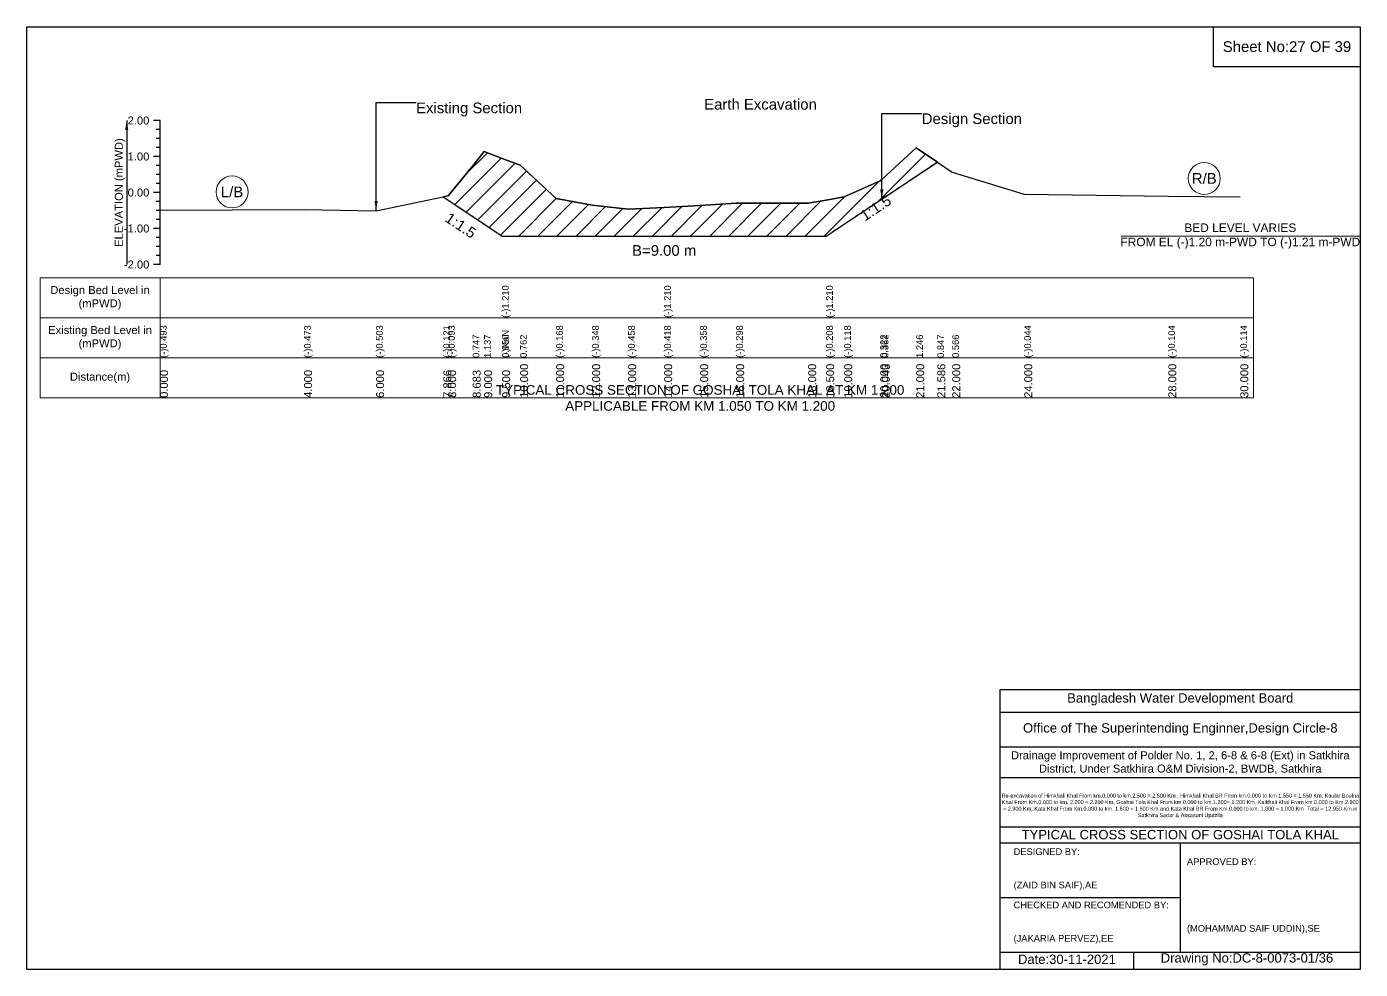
# Model space of a CAD drawing. Header units: inches. Extents: x 93000 to 486000, y -4242 to 0.
# Drawn here: x 360000 to 366000, y -4242 to 0 of the extents above; entities that cross this region are included whole.
import ezdxf

# ---------------------------------------------------------------- set-up
doc = ezdxf.new("R2010")
doc.units = ezdxf.units.IN
doc.header["$LTSCALE"] = 7
doc.header["$MEASUREMENT"] = 0
doc.linetypes.add('DASHED', pattern=[0.75, 0.5, -0.25])
for name, color, linetype, lineweight in [('Cross section Data Border', 7, 'Continuous', 9), ('Cross Section Labels', 7, 'Continuous', 9), ('Design_Bed_Level for Xsection', 7, 'DASHED', 25), ('Existing_Bed_Level for Xsection', 7, 'Continuous', 25), ('Long Section Labels', 7, 'Continuous', 9)]:
    doc.layers.add(name, color=color, linetype=linetype, lineweight=lineweight)
doc.styles.get("Standard").update_dxf_attribs({"font": 'arial.ttf'})
doc.dimstyles.get("Standard").update_dxf_attribs({"dimtxt": 0.18, "dimasz": 0.18, "dimexe": 0.18, "dimexo": 0.0625, "dimgap": 0.09, "dimtad": 0, "dimtih": 1, "dimtoh": 1, "dimdec": 4, "dimzin": 0, "dimdsep": 46, "dimtxsty": 'Standard', "dimcen": 0.09, "dimadec": 0, "dimazin": 0, "dimtfac": 1, "dimtdec": 4, "dimtofl": 0, "dimtmove": 0, "dimatfit": 3, "dimfxl": 1, "dimtolj": 1, "dimtzin": 0, "dimarcsym": 0})

msp = doc.modelspace()

# ---------------------------------------------------------------- hatches: boundary and pattern name
at = {"layer": 'Existing_Bed_Level for Xsection'}
h = msp.add_hatch(dxfattribs=at)
h.set_pattern_fill('ANSI31', color=256, scale=486, style=0)
h.paths.add_polyline_path([(361874.3, -766), (361896, -780.5), (362006.6, -854.3), (362058, -888.5), (362139, -942.5), (362220, -942.5), (362382, -942.5), (362544, -942.5), (362706, -942.5), (362868, -942.5), (363030, -942.5), (363192, -942.5), (363516, -942.5), (363597, -942.5), (363678, -888.5), (363840, -780.5), (363847, -775.9), (364002, -672.5), (364097, -609.2), (364002, -544.7), (363847, -687.9), (363840, -694.3), (363678, -765.6), (363597, -780.2), (363516, -794.8), (363192, -794.8), (363030, -804.5), (362868, -814.2), (362706, -820.7), (362544, -802.9), (362382, -773.7), (362220, -623.1), (362139, -592.7), (362058, -562.3), (362006.6, -625.5), (361896, -761.6)])

# ---------------------------------------------------------------- linework, layer by layer
for points in [[(360000, 0), (366000, 0), (366000, -4242), (360000, -4242)], [(365340, 0), (366000, 0), (366000, -180), (365340, -180)]]:
    msp.add_lwpolyline(points, close=True)
for points in [[(364380, -4242), (364380, -2982), (366000, -2982)], [(364380, -3084), (366000, -3084)], [(364380, -3240), (366000, -3240)], [(364380, -3378), (366000, -3378)], [(364380, -3600), (366000, -3600)], [(364380, -3672), (366000, -3672)], [(365190, -3672), (365190, -4164)], [(364380, -3918), (365190, -3918)], [(364380, -4164), (366000, -4164)], [(364980, -4164), (364980, -4242)]]:
    msp.add_lwpolyline(points)
at = {"layer": 'Cross section Data Border'}
msp.add_lwpolyline([(360060, -1130.5), (365520, -1130.5), (365520, -1670.5), (360060, -1670.5)], close=True, dxfattribs=at)
for points in [[(360600, -1130.5), (360600, -1670.5)], [(360060, -1310.5), (365520, -1310.5)], [(360060, -1490.5), (365520, -1490.5)]]:
    msp.add_lwpolyline(points, dxfattribs=at)
at = {"layer": 'Cross Section Labels'}
msp.add_lwpolyline([(364924.2, -942.5), (365995.8, -942.5)], dxfattribs=at)
for centre in [(365298, -683.2), (360924, -743.8)]:
    msp.add_circle(centre, 72, dxfattribs=at)
at = {"layer": 'Design_Bed_Level for Xsection'}
msp.add_lwpolyline([(361874.3, -766), (362006.6, -854.3), (362139, -942.5), (362868, -942.5), (363597, -942.5), (363847, -775.9), (364097, -609.2)], dxfattribs=at)
at = {"layer": 'Existing_Bed_Level for Xsection'}
for points in [[(360600, -422.5), (360570, -422.5)], [(360600, -463), (360582, -463)], [(360600, -1070.5), (360600, -908.5), (360600, -746.5), (360600, -584.5), (360600, -422.5)], [(360600, -503.5), (360582, -503.5)], [(360600, -584.5), (360570, -584.5)], [(360600, -544), (360582, -544)], [(360600, -826.4), (361248, -823.1), (361572, -828), (361874.3, -766), (361896, -761.6), (362006.6, -625.5), (362058, -562.3), (362139, -592.7), (362139, -592.7), (362220, -623.1), (362382, -773.7), (362544, -802.9), (362706, -820.7), (362868, -814.2), (362868, -814.2), (363030, -804.5), (363192, -794.8), (363516, -794.8), (363597, -780.2), (363597, -780.2), (363678, -765.6), (363840, -694.3), (363847, -687.9), (364002, -544.7), (364097, -609.2), (364164, -654.8), (364488, -753.6), (365136, -763.4), (365460, -765)], [(360600, -625), (360582, -625)], [(360600, -665.5), (360582, -665.5)], [(360600, -706), (360582, -706)], [(360600, -746.5), (360570, -746.5)], [(360600, -787), (360582, -787)], [(360600, -827.5), (360582, -827.5)], [(360600, -868), (360582, -868)], [(360600, -908.5), (360570, -908.5)], [(360600, -949), (360582, -949)], [(360600, -989.5), (360582, -989.5)], [(360600, -1070.5), (360570, -1070.5)], [(360600, -1030), (360582, -1030)]]:
    msp.add_lwpolyline(points, dxfattribs=at)
msp.add_lwpolyline([(361874.3, -766), (361874.3, -766), (361896, -780.5), (362006.6, -854.3), (362058, -888.5), (362139, -942.5), (362139, -942.5), (362220, -942.5), (362382, -942.5), (362544, -942.5), (362706, -942.5), (362868, -942.5), (362868, -942.5), (363030, -942.5), (363192, -942.5), (363516, -942.5), (363597, -942.5), (363597, -942.5), (363678, -888.5), (363840, -780.5), (363847, -775.9), (364002, -672.5), (364097, -609.2), (364002, -544.7), (363847, -687.9), (363840, -694.3), (363678, -765.6), (363597, -780.2), (363597, -780.2), (363516, -794.8), (363192, -794.8), (363030, -804.5), (362868, -814.2), (362868, -814.2), (362706, -820.7), (362544, -802.9), (362382, -773.7), (362220, -623.1), (362139, -592.7), (362139, -592.7), (362058, -562.3), (362006.6, -625.5), (361896, -761.6), (361874.3, -766)], close=True, dxfattribs=at)

# ---------------------------------------------------------------- texts
at = {"attachment_point": 5}
for s, insert, char_height in [('Sheet No:27 OF 39', (365670, -90), 48), ('Bangladesh Water Development Board', (365190, -3027), 42), ('Office of The Superintending Enginner,Design Circle-8', (365190, -3162), 42)]:
    msp.add_mtext(s, dxfattribs=dict(at, insert=insert, char_height=char_height))
for s, insert, char_height, width, attachment_point in [('Drainage Improvement of Polder No. 1, 2, 6-8 & 6-8 (Ext) in Satkhira District, Under Satkhira O&M Division-2, BWDB, Satkhira', (365190, -3312), 36, 1680, 5), ('Re-excavation of Himkhali Khal From km.0.000 to km.2.500 = 2.500 Km , Himkhali Khal BR From km.0.000 to Km.1.550 = 1.550 Km, Kaular Boulna Khal From Km.0.000 to km. 2.200 = 2.200 Km, Goshai Tola Khal From km.0.000 to km.1.200= 1.200 Km, Kaikhali Khal From km.0.000 to Km.2.900 = 2.900 Km, Kata Khal From Km.0.000 to km. 1.600 = 1.600 Km and Kata Khal BR From Km.0.000 to km. 1.000 = 1.000 Km  Total = 12.950 Km.in Satkhira Sadar & Assasuni Upazila', (365190, -3507), 17.611, 1620, 5), ('TYPICAL CROSS SECTION OF GOSHAI TOLA KHAL', (365190, -3636), 42, 1680, 5), ('DESIGNED BY:^J^J^J(ZAID BIN SAIF),AE', (364440, -3792), 30, 840, 4), ('APPROVED BY:^J^J^J^J^J^J(MOHAMMAD SAIF UDDIN),SE', (365220, -3912), 30, 840, 4), ('CHECKED AND RECOMENDED BY:^J^J^J(JAKARIA PERVEZ),EE', (364440, -4032), 30, 840, 4), ('Date:30-11-2021', (364680, -4197), 42, 840, 5), ('Drawing No:DC-8-0073-01/36', (365490, -4197), 42, 1320, 5)]:
    msp.add_mtext(s, dxfattribs=dict(insert=insert, char_height=char_height, width=width, attachment_point=attachment_point))
at = {"layer": 'Cross section Data Border', "char_height": 36, "width": 480, "attachment_point": 5}
for s, insert in [('Design Bed Level in (mPWD)', (360330, -1220.5)), ('Existing Bed Level in (mPWD)', (360330, -1400.5)), ('Distance(m)', (360330, -1580.5))]:
    msp.add_mtext(s, dxfattribs=dict(at, insert=insert))
at = {"layer": 'Cross Section Labels'}
for s, insert, char_height, attachment_point in [('Existing Section', (361752, -341.5), 48, 1), ('Earth Excavation', (363048, -325.3), 48, 1), ('Design Section', (364027, -390.1), 48, 1), ('R/B', (365298, -683.2), 48, 5), ('L/B', (360924, -743.8), 48, 5), ('BED LEVEL VARIES ^JFROM EL (-)1.20 m-PWD TO (-)1.21 m-PWD', (365460, -942.5), 38.4, 5), ('B=9.00 m', (362868, -983), 48, 2), ('TYPICAL CROSS SECTION OF GOSHAI TOLA KHAL AT KM 1.200^JAPPLICABLE FROM KM 1.050 TO KM 1.200', (363030, -1671), 43.2, 5)]:
    msp.add_mtext(s, dxfattribs=dict(at, insert=insert, char_height=char_height, attachment_point=attachment_point))
at = {"layer": 'Cross Section Labels', "char_height": 48, "attachment_point": 2}
for insert, rotation in [((363806.5, -796.1), 33.69007), ((361966.1, -874.5), 326.30993)]:
    msp.add_mtext('1:1.5', dxfattribs=dict(at, insert=insert, rotation=rotation))
at = {"layer": 'Existing_Bed_Level for Xsection', "char_height": 36, "attachment_point": 6}
for s, insert in [('2.00', (360552, -422.5)), ('1.00', (360552, -584.5)), ('0.00', (360552, -746.5)), ('-1.00', (360552, -908.5)), ('-2.00', (360552, -1070.5))]:
    msp.add_mtext(s, dxfattribs=dict(at, insert=insert))
at = {"layer": 'Existing_Bed_Level for Xsection', "insert": (360420, -746.5), "char_height": 36, "attachment_point": 5, "rotation": 90}
msp.add_mtext('ELEVATION (mPWD)', dxfattribs=at)
at = {"layer": 'Long Section Labels', "attachment_point": 1, "rotation": 90}
for s, insert, char_height in [('(-)1.210', (362139, -1310.5), 30), ('(-)1.210', (362868, -1310.5), 30), ('(-)1.210', (363597, -1310.5), 30), ('(-)0.493', (360600, -1490.5), 30), ('(-)0.473', (361248, -1490.5), 30), ('(-)0.503', (361572, -1490.5), 30), ('(-)0.121', (361874.3, -1490.5), 30), ('(-)0.093', (361896, -1490.5), 30), ('(-)NaN', (362139, -1490.5), 30), ('(-)NaN', (362139, -1490.5), 30), ('(-)NaN', (362139, -1490.5), 30), ('(-)0.168', (362382, -1490.5), 30), ('(-)0.348', (362544, -1490.5), 30), ('(-)0.458', (362706, -1490.5), 30), ('(-)0.418', (362868, -1490.5), 30), ('(-)0.418', (362868, -1490.5), 30), ('(-)0.358', (363030, -1490.5), 30), ('(-)0.298', (363192, -1490.5), 30), ('(-)0.298', (363192, -1490.5), 30), ('(-)0.208', (363597, -1490.5), 30), ('(-)0.208', (363597, -1490.5), 30), ('(-)0.118', (363678, -1490.5), 30), ('(-)0.044', (364488, -1490.5), 30), ('(-)0.104', (365136, -1490.5), 30), ('(-)0.114', (365460, -1490.5), 30), ('0.747', (362006.6, -1490.5), 30), ('1.137', (362058, -1490.5), 30), ('0.950', (362139, -1490.5), 30), ('0.950', (362139, -1490.5), 30), ('0.762', (362220, -1490.5), 30), ('0.322', (363840, -1490.5), 30), ('0.362', (363847, -1490.5), 30), ('1.246', (364002, -1490.5), 30), ('0.847', (364097, -1490.5), 30), ('0.566', (364164, -1490.5), 30), ('0.000', (360600, -1670.5), 36), ('4.000', (361248, -1670.5), 36), ('6.000', (361572, -1670.5), 36), ('7.866', (361874.3, -1670.5), 36), ('8.000', (361896, -1670.5), 36), ('8.683', (362006.6, -1670.5), 36), ('9.000', (362058, -1670.5), 36), ('9.500', (362139, -1670.5), 36), ('9.500', (362139, -1670.5), 36), ('9.500', (362139, -1670.5), 36), ('10.000', (362220, -1670.5), 36), ('11.000', (362382, -1670.5), 36), ('12.000', (362544, -1670.5), 36), ('13.000', (362706, -1670.5), 36), ('14.000', (362868, -1670.5), 36), ('14.000', (362868, -1670.5), 36), ('14.000', (362868, -1670.5), 36), ('15.000', (363030, -1670.5), 36), ('16.000', (363192, -1670.5), 36), ('18.000', (363516, -1670.5), 36), ('18.500', (363597, -1670.5), 36), ('18.500', (363597, -1670.5), 36), ('18.500', (363597, -1670.5), 36), ('19.000', (363678, -1670.5), 36), ('20.000', (363840, -1670.5), 36), ('20.043', (363847, -1670.5), 36), ('21.000', (364002, -1670.5), 36), ('21.586', (364097, -1670.5), 36), ('22.000', (364164, -1670.5), 36), ('24.000', (364488, -1670.5), 36), ('28.000', (365136, -1670.5), 36), ('30.000', (365460, -1670.5), 36)]:
    msp.add_mtext(s, dxfattribs=dict(at, insert=insert, char_height=char_height))

# ---------------------------------------------------------------- leaders
at = {"layer": 'Cross Section Labels', "annotation_type": 0, "has_hookline": 1, "hookline_direction": 0}
for points, text_width in [([(361572, -828), (361572, -341.5), (361751.9, -341.5)], 467.2), ([(363847, -775.9), (363847, -390.1), (364026.9, -390.1)], 441.2)]:
    msp.add_leader(points, dimstyle='Standard', override={"dimasz": 43.2}, dxfattribs=dict(at, text_width=text_width))
at = {"layer": 'Existing_Bed_Level for Xsection'}
msp.add_leader([(360450, -422.5), (360450, -1070.5)], dimstyle='Standard', override={"dimasz": 43.2}, dxfattribs=at)

doc.saveas('drawing.dxf')
